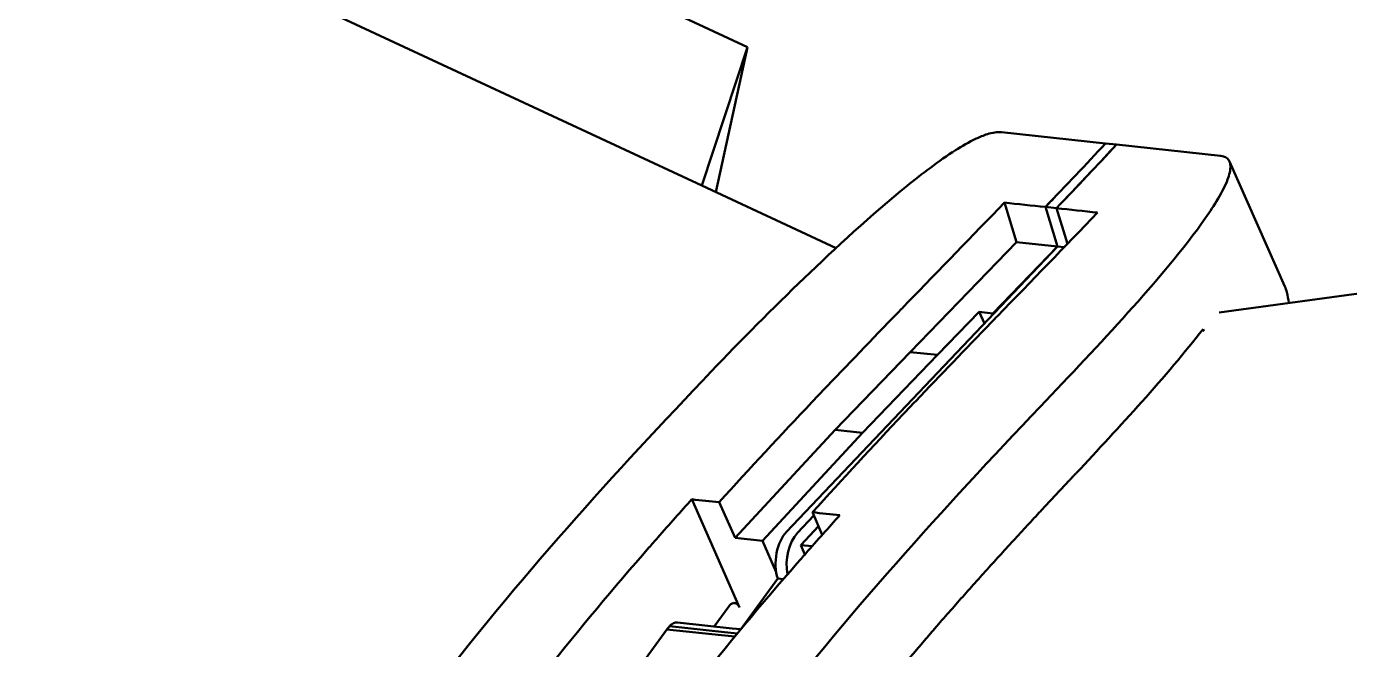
# Model space of a CAD drawing. Header units: millimetres. Extents: x 0 to 420, y 0 to 297.
# Drawn here: x 60.81 to 100.01, y 65.61 to 84.06 of the extents above; entities that cross this region are included whole.
import ezdxf

# ---------------------------------------------------------------- set-up
doc = ezdxf.new("R2010")
doc.units = ezdxf.units.MM
doc.header["$LTSCALE"] = 0.75
doc.layers.add('Sichtbar', color=7, linetype='Continuous', lineweight=50)

msp = doc.modelspace()

# ---------------------------------------------------------------- linework, layer by layer
at = {"layer": 'Sichtbar', "extrusion": (-0.330365, 0.746676, 0.57735)}
for p, q in [((41.362, 102.449, -71.417), (82.174, 83.451, -24.238)), ((80.818, 79.351, -17.772), (38.38, 99.106, -66.832)), ((80.818, 79.351, -17.772), (82.174, 83.451, -24.238)), ((82.174, 83.451, -24.238), (81.233, 79.158, -19.366)), ((92.778, 80.596, -8.8), (89.693, 80.928, -10.994)), ((93.103, 80.561, -8.569), (92.778, 80.596, -8.8)), ((93.103, 80.561, -8.569), (96.189, 80.229, -6.374)), ((93.103, 80.561, -8.569), (93.103, 80.561, -8.569)), ((98.088, 76.366, -8.824), (96.451, 80.066, -5.963)), ((84.796, 77.499, -13.174), (80.818, 79.351, -17.772)), ((89.781, 78.846, -7.448), (90.14, 77.673, -8.129)), ((90.999, 78.715, -6.582), (91.358, 77.543, -7.263)), ((91.324, 78.68, -6.351), (90.999, 78.715, -6.582)), ((91.358, 77.543, -7.263), (90.999, 78.715, -6.582)), ((91.324, 78.68, -6.351), (91.648, 77.621, -6.966)), ((90.14, 77.673, -8.129), (86.991, 74.421, -4.193)), ((91.358, 77.543, -7.263), (90.14, 77.673, -8.129)), ((91.632, 77.673, -6.936), (91.648, 77.621, -6.966)), ((83.328, 69.1, 2.752), (91.358, 77.543, -7.263)), ((91.357, 77.542, -7.263), (89.444, 75.565, -4.871)), ((91.551, 77.522, -7.126), (91.358, 77.543, -7.263)), ((96.141, 75.592, -4.203), (105.181, 76.826, -0.514)), ((89.038, 75.609, -5.159), (87.803, 74.333, -3.615)), ((89.444, 75.565, -4.871), (89.038, 75.609, -5.159)), ((89.038, 75.609, -5.159), (89.19, 75.264, -5.426)), ((89.454, 75.541, -4.889), (89.444, 75.565, -4.871)), ((86.991, 74.421, -4.193), (84.771, 72.113, -1.42)), ((87.803, 74.333, -3.615), (85.582, 72.026, -0.842)), ((86.991, 74.421, -4.193), (87.803, 74.333, -3.615)), ((86.991, 74.421, -4.193), (86.991, 74.421, -4.193)), ((87.803, 74.333, -3.615), (86.991, 74.421, -4.193)), ((87.803, 74.333, -3.615), (87.803, 74.333, -3.615)), ((84.771, 72.113, -1.42), (81.803, 68.915, 2.27)), ((82.615, 68.828, 2.847), (85.582, 72.026, -0.842)), ((85.582, 72.026, -0.842), (84.771, 72.113, -1.419)), ((84.771, 72.113, -1.419), (84.771, 72.113, -1.42)), ((85.582, 72.026, -0.842), (84.771, 72.113, -1.42)), ((85.582, 72.026, -0.842), (85.582, 72.026, -0.842)), ((85.582, 72.026, -0.842), (85.582, 72.026, -0.842)), ((80.523, 70.06, 2.51), (81.94, 66.856, 0.034)), ((81.335, 69.973, 3.088), (81.803, 68.915, 2.27)), ((84.139, 69.577, 2.376), (83.653, 69.066, 2.982)), ((84.389, 69.011, 4.537), (84.095, 69.676, 5.051)), ((84.221, 69.663, 2.274), (84.221, 69.663, 2.274)), ((84.602, 69.622, 2.599), (84.602, 69.622, 2.599)), ((83.752, 68.705, 3.656), (84.275, 69.27, 3.005)), ((81.803, 68.915, 2.27), (82.615, 68.828, 2.847)), ((82.615, 68.828, 2.847), (83.023, 67.904, 2.134)), ((83.874, 68.429, 3.442), (83.752, 68.705, 3.656)), ((83.752, 68.705, 3.656), (84.086, 68.67, 3.893)), ((83.068, 67.713, 2.907), (81.955, 66.187, 4.243)), ((83.068, 67.713, 2.907), (83.233, 67.695, 3.025)), ((81.616, 66.891, 0.495), (81.183, 66.298, 1.014)), ((81.489, 66.129, 4.023), (79.865, 66.303, 2.868)), ((81.721, 66.24, 3.713), (80.098, 66.415, 2.558)), ((81.973, 66.213, 3.892), (81.721, 66.24, 3.713)), ((79.781, 66.21, 2.972), (78.665, 64.681, 4.311)), ((81.405, 66.036, 4.127), (79.781, 66.21, 2.972)), ((81.794, 65.994, 4.403), (81.405, 66.036, 4.127)), ((81.872, 66.087, 4.295), (81.489, 66.129, 4.023))]:
    msp.add_line(p, q, dxfattribs=at)
at = {"layer": 'Sichtbar', "extrusion": (0.811823, -0.087233, 0.57735)}
msp.add_arc((76.809, -41.927, 63.209), 1, 37.0261, 127.5363, dxfattribs=at)
at = {"layer": 'Sichtbar', "extrusion": (-0.811823, 0.087233, -0.57735)}
msp.add_arc((-76.809, -41.927, -63.609), 1, 62.7712, 142.9739, dxfattribs=at)
at = {"layer": 'Sichtbar'}
for points, knots in [([(66.767, 55.571, 4.02), (66.358, 55.874, 3.384), (65.95, 56.177, 2.748), (60.521, 60.197, -5.697), (55.501, 63.914, -13.506), (43.086, 73.108, -32.818), (35.692, 78.584, -44.322), (28.297, 84.06, -55.825)], [7.557305, 7.557305, 7.557305, 7.557305, 10, 10, 40, 40, 84.192934, 84.192934, 84.192934, 84.192934]), ([(89.693, 80.928, -10.994), (89.634, 80.934, -11.036), (89.57, 80.932, -11.066), (89.428, 80.912, -11.11), (89.353, 80.894, -11.12), (89.165, 80.835, -11.123), (89.051, 80.788, -11.105), (88.735, 80.64, -11.027), (88.522, 80.514, -10.931), (87.841, 80.083, -10.571), (87.32, 79.679, -10.166), (85.867, 78.502, -8.931), (84.75, 77.471, -7.739), (82.923, 75.719, -5.68), (81.983, 74.773, -4.546), (81.1, 73.846, -3.444)], [0, 0, 0, 0, 0.216363, 0.216363, 0.44986, 0.44986, 0.806166, 0.806166, 1.526382, 1.526382, 3.46699, 3.46699, 8.309214, 8.309214, 13.420695, 13.420695, 13.420695, 13.420695]), ([(96.189, 80.229, -6.374), (96.247, 80.223, -6.333), (96.296, 80.209, -6.283), (96.379, 80.165, -6.166), (96.41, 80.135, -6.101), (96.465, 80.051, -5.932), (96.477, 79.99, -5.824), (96.484, 79.807, -5.516), (96.444, 79.663, -5.297), (96.261, 79.178, -4.582), (95.991, 78.748, -4), (95.128, 77.507, -2.345), (94.221, 76.453, -1.004), (92.623, 74.676, 1.219), (91.725, 73.726, 2.382), (90.841, 72.799, 3.485)], [0, 0, 0, 0, 0.216363, 0.216363, 0.44986, 0.44986, 0.806166, 0.806166, 1.526382, 1.526382, 3.46699, 3.46699, 8.309214, 8.309214, 13.420695, 13.420695, 13.420695, 13.420695]), ([(98.205, 75.874, -8.54), (98.193, 75.983, -8.595), (98.174, 76.091, -8.653), (98.132, 76.249, -8.746), (98.113, 76.309, -8.784), (98.088, 76.366, -8.824)], [0.9739098, 0.9739098, 0.9739098, 0.9739098, 1.0484587, 1.0484587, 1.0937007, 1.0937007, 1.0937007, 1.0937007])]:
    msp.add_open_spline(points, degree=3, knots=knots, dxfattribs=at)
at = {"layer": 'Sichtbar', "extrusion": (0.811823, -0.087233, 0.57735)}
for points in [[(90.999, 78.715, -6.582), (91.608, 79.351, -7.343), (92.203, 79.977, -8.084), (92.778, 80.596, -8.8)], [(93.103, 80.561, -8.569), (92.528, 79.942, -7.853), (91.933, 79.316, -7.112), (91.324, 78.68, -6.351)], [(93.103, 80.561, -8.569), (92.618, 80.039, -7.965), (92.119, 79.512, -7.344), (91.61, 78.979, -6.708)], [(86.886, 75.854, -3.829), (87.881, 76.879, -5.072), (88.835, 77.86, -6.267), (89.781, 78.846, -7.448)], [(91.285, 79.014, -6.939), (91.19, 78.915, -6.82), (91.095, 78.815, -6.701), (90.999, 78.715, -6.582)], [(89.578, 75.486, -1.78), (90.597, 76.538, -3.054), (91.574, 77.54, -4.276), (92.541, 78.549, -5.485)]]:
    msp.add_open_spline(points, degree=3, dxfattribs=at)
at = {"layer": 'Sichtbar', "extrusion": (0.106838, 0.994276, 0)}
for points in [[(89.781, 78.846, -7.448), (90.187, 78.802, -7.159), (90.593, 78.759, -6.87), (90.999, 78.715, -6.582)], [(92.541, 78.549, -5.485), (92.136, 78.593, -5.773), (91.73, 78.637, -6.062), (91.324, 78.68, -6.351)]]:
    msp.add_open_spline(points, degree=3, dxfattribs=at)
at = {"layer": 'Sichtbar', "extrusion": (-0.811823, 0.087233, -0.57735)}
for points in [[(86.632, 75.592, -3.511), (86.717, 75.68, -3.618), (86.802, 75.767, -3.724), (86.886, 75.854, -3.829)], [(84.397, 73.268, -0.719), (85.134, 74.042, -1.639), (85.847, 74.782, -2.53), (86.632, 75.592, -3.511)], [(89.392, 75.295, -1.548), (88.621, 74.499, -0.584), (87.895, 73.747, 0.323), (87.157, 72.971, 1.244)], [(89.392, 75.295, -1.548), (89.454, 75.359, -1.626), (89.516, 75.423, -1.703), (89.578, 75.486, -1.78)], [(72.658, 64.147, 6.96), (75.358, 67.683, 3.699), (78.271, 70.881, 0.086), (81.1, 73.846, -3.444)], [(81.335, 69.973, 3.088), (82.244, 70.98, 1.962), (83.16, 71.964, 0.823), (84.082, 72.936, -0.327)], [(84.082, 72.936, -0.327), (84.187, 73.047, -0.457), (84.292, 73.157, -0.588), (84.397, 73.268, -0.719)], [(86.788, 72.583, 1.704), (86.911, 72.712, 1.55), (87.034, 72.842, 1.397), (87.157, 72.971, 1.244)], [(82.4, 63.1, 13.888), (85.1, 66.636, 10.627), (88.013, 69.834, 7.014), (90.841, 72.799, 3.485)], [(84.095, 69.676, 5.051), (84.987, 70.663, 3.947), (85.884, 71.629, 2.83), (86.788, 72.583, 1.704)], [(80.031, 69.511, 3.12), (80.195, 69.695, 2.917), (80.359, 69.878, 2.714), (80.523, 70.06, 2.51)], [(79.515, 68.929, 3.757), (79.687, 69.124, 3.546), (79.858, 69.318, 3.333), (80.031, 69.511, 3.12)], [(84.907, 69.589, 5.628), (84.743, 69.407, 5.832), (84.579, 69.223, 6.035), (84.415, 69.04, 6.238)], [(83.899, 68.458, 6.875), (84.07, 68.653, 6.663), (84.242, 68.847, 6.451), (84.415, 69.04, 6.238)], [(76.183, 64.948, 7.841), (77.188, 66.219, 6.62), (78.216, 67.445, 5.359), (79.253, 68.63, 4.081)], [(79.253, 68.63, 4.081), (79.34, 68.73, 3.973), (79.428, 68.83, 3.865), (79.515, 68.929, 3.757)], [(83.637, 68.159, 7.198), (83.724, 68.259, 7.091), (83.811, 68.359, 6.983), (83.899, 68.458, 6.875)], [(80.559, 64.466, 10.969), (81.566, 65.741, 9.745), (82.597, 66.97, 8.481), (83.637, 68.159, 7.198)]]:
    msp.add_open_spline(points, degree=3, dxfattribs=at)
at = {"layer": 'Sichtbar'}
msp.add_open_spline([(91.915, 70.842, 1.68), (93.161, 72.17, 0.121), (94.595, 73.719, -1.762), (95.667, 75.1, -3.435)], degree=3, dxfattribs=at)
at = {"layer": 'Sichtbar', "extrusion": (-0.914526, -0.404527, 0)}
msp.add_open_spline([(95.667, 75.1, -3.435), (95.677, 75.078, -3.451), (95.687, 75.056, -3.468), (95.696, 75.034, -3.485)], degree=3, dxfattribs=at)
at = {"layer": 'Sichtbar', "extrusion": (0.811823, -0.087233, 0.57735)}
for points, knots in [([(91.774, 70.692, 1.856), (91.769, 70.687, 1.862), (91.755, 70.672, 1.879), (91.733, 70.648, 1.907), (91.698, 70.611, 1.95), (91.655, 70.565, 2.004), (91.603, 70.51, 2.068), (91.551, 70.455, 2.133), (91.499, 70.399, 2.198), (91.447, 70.344, 2.263), (91.377, 70.27, 2.349), (91.291, 70.177, 2.457), (91.187, 70.066, 2.586), (91.083, 69.955, 2.715), (90.979, 69.843, 2.845), (90.875, 69.732, 2.974), (90.771, 69.62, 3.103), (90.633, 69.471, 3.275), (90.46, 69.284, 3.491), (90.252, 69.059, 3.748), (90.045, 68.834, 4.006), (89.837, 68.608, 4.263), (89.631, 68.381, 4.52), (89.355, 68.078, 4.862), (89.011, 67.697, 5.288), (88.668, 67.313, 5.712), (88.394, 67.004, 6.05), (88.121, 66.694, 6.387), (87.849, 66.383, 6.723), (87.577, 66.069, 7.057), (87.408, 65.872, 7.266), (87.273, 65.714, 7.432), (87.172, 65.595, 7.556), (87.087, 65.496, 7.66), (87.02, 65.417, 7.742), (86.964, 65.351, 7.811), (86.903, 65.278, 7.887), (86.812, 65.17, 7.997), (86.698, 65.034, 8.137), (86.56, 64.867, 8.307), (86.371, 64.639, 8.538), (86.131, 64.346, 8.831), (85.838, 63.985, 9.188), (85.541, 63.612, 9.55), (85.239, 63.227, 9.917), (84.934, 62.833, 10.286), (84.626, 62.43, 10.657), (84.318, 62.017, 11.028), (84.01, 61.597, 11.399), (83.702, 61.17, 11.767), (83.396, 60.737, 12.131), (83.094, 60.298, 12.49), (82.795, 59.854, 12.843), (82.502, 59.407, 13.188), (82.214, 58.956, 13.524), (81.934, 58.503, 13.85), (81.661, 58.048, 14.164), (81.441, 57.666, 14.416), (81.27, 57.36, 14.611), (81.144, 57.132, 14.753), (81.022, 56.904, 14.89), (80.903, 56.676, 15.024), (80.786, 56.449, 15.153), (80.673, 56.222, 15.278), (80.563, 55.995, 15.398), (80.457, 55.769, 15.514), (80.354, 55.544, 15.624), (80.287, 55.393, 15.695), (80.255, 55.318, 15.73)], [0.270529, 0.270529, 0.270529, 0.270529, 0.299223, 0.349106, 0.398993, 0.498776, 0.598573, 0.698383, 0.798206, 0.898041, 0.997888, 1.197617, 1.397391, 1.597206, 1.79706, 1.996951, 2.196875, 2.39683, 2.796822, 3.196907, 3.597065, 3.997275, 4.397517, 4.797772, 5.598241, 6.398534, 6.798569, 7.198506, 7.998018, 8.397562, 8.796942, 8.996567, 9.196145, 9.395675, 9.495421, 9.595155, 9.727357, 9.860804, 10.131319, 10.406476, 10.686052, 11.257576, 11.844117, 12.443907, 13.055189, 13.676212, 14.305235, 14.94053, 15.58038, 16.223083, 16.866954, 17.510326, 18.151555, 18.789024, 19.421142, 20.046357, 20.663158, 21.270081, 21.569403, 21.865734, 22.15891, 22.448773, 22.735169, 23.017951, 23.29698, 23.572124, 23.843259, 24.110272, 24.110272, 24.110272, 24.110272]), ([(79.865, 66.303, 2.868), (79.851, 66.287, 2.885), (79.837, 66.272, 2.903), (79.809, 66.241, 2.937), (79.795, 66.225, 2.955), (79.781, 66.21, 2.972)], [0, 0, 0, 0, 0.0813035, 0.0813035, 0.1624999, 0.1624999, 0.1624999, 0.1624999])]:
    msp.add_open_spline(points, degree=3, knots=knots, dxfattribs=at)
at = {"layer": 'Sichtbar', "extrusion": (-0.811823, 0.087233, -0.57735)}
for points, knots in [([(91.915, 70.842, 1.68), (91.915, 70.842, 1.68), (91.914, 70.842, 1.68), (91.914, 70.841, 1.681), (91.914, 70.841, 1.681), (91.913, 70.84, 1.682), (91.912, 70.839, 1.683), (91.911, 70.838, 1.684), (91.91, 70.837, 1.686), (91.908, 70.834, 1.689), (91.905, 70.831, 1.692), (91.902, 70.828, 1.696), (91.898, 70.824, 1.7), (91.894, 70.82, 1.706), (91.889, 70.814, 1.712), (91.882, 70.807, 1.72), (91.873, 70.798, 1.731), (91.863, 70.787, 1.745), (91.85, 70.773, 1.761), (91.837, 70.759, 1.777), (91.824, 70.745, 1.793), (91.806, 70.727, 1.815), (91.79, 70.709, 1.836), (91.777, 70.696, 1.851), (91.774, 70.692, 1.856)], [0, 0, 0, 0, 0.0003891, 0.0007786, 0.0015577, 0.0031158, 0.0046739, 0.006232, 0.0093483, 0.0124645, 0.0186971, 0.0249297, 0.0311624, 0.0373952, 0.0498609, 0.0623268, 0.074793, 0.099726, 0.1246599, 0.1495947, 0.1745305, 0.1994671, 0.2493432, 0.2705294, 0.2705294, 0.2705294, 0.2705294]), ([(81.94, 66.856, 0.034), (81.923, 66.895, 0.064), (81.901, 66.927, 0.1), (81.849, 66.973, 0.18), (81.82, 66.987, 0.223), (81.76, 66.993, 0.308), (81.73, 66.986, 0.35), (81.67, 66.952, 0.429), (81.641, 66.926, 0.465), (81.616, 66.891, 0.495)], [-0.6333849, -0.6333849, -0.6333849, -0.6333849, -0.4723176, -0.4723176, -0.3141039, -0.3141039, -0.1587202, -0.1587202, 0, 0, 0, 0]), ([(80.098, 66.415, 2.558), (80.097, 66.415, 2.559), (80.097, 66.415, 2.559), (80.058, 66.419, 2.615), (80.017, 66.411, 2.671), (79.958, 66.383, 2.75), (79.939, 66.37, 2.775), (79.91, 66.348, 2.811), (79.901, 66.34, 2.823), (79.887, 66.327, 2.84), (79.883, 66.322, 2.846), (79.876, 66.315, 2.855), (79.874, 66.313, 2.857), (79.871, 66.309, 2.861), (79.87, 66.308, 2.863), (79.868, 66.306, 2.865), (79.867, 66.306, 2.865), (79.867, 66.305, 2.867), (79.866, 66.304, 2.867), (79.866, 66.304, 2.867), (79.866, 66.304, 2.868), (79.865, 66.303, 2.868), (79.865, 66.303, 2.868), (79.865, 66.303, 2.868)], [0.4738673, 0.4738673, 0.4738673, 0.4738673, 0.4749457, 0.4749457, 0.680674, 0.680674, 0.7833306, 0.7833306, 0.8346179, 0.8346179, 0.8602569, 0.8602569, 0.8730759, 0.8730759, 0.8794854, 0.8794854, 0.88269, 0.88269, 0.8842933, 0.8842933, 0.8850889, 0.8850889, 0.8858623, 0.8858623, 0.8858623, 0.8858623])]:
    msp.add_open_spline(points, degree=3, knots=knots, dxfattribs=at)
at = {"layer": 'Sichtbar', "extrusion": (-0.215995, 0.873774, 0.435735)}
msp.add_open_spline([(80.523, 70.06, 2.51), (80.794, 70.031, 2.703), (81.065, 70.002, 2.895), (81.335, 69.973, 3.088)], degree=3, dxfattribs=at)
at = {"layer": 'Sichtbar', "extrusion": (0.216, -0.873769, -0.435742)}
msp.add_open_spline([(84.095, 69.676, 5.051), (84.366, 69.647, 5.243), (84.637, 69.618, 5.436), (84.907, 69.589, 5.628)], degree=3, dxfattribs=at)

doc.saveas('drawing.dxf')
